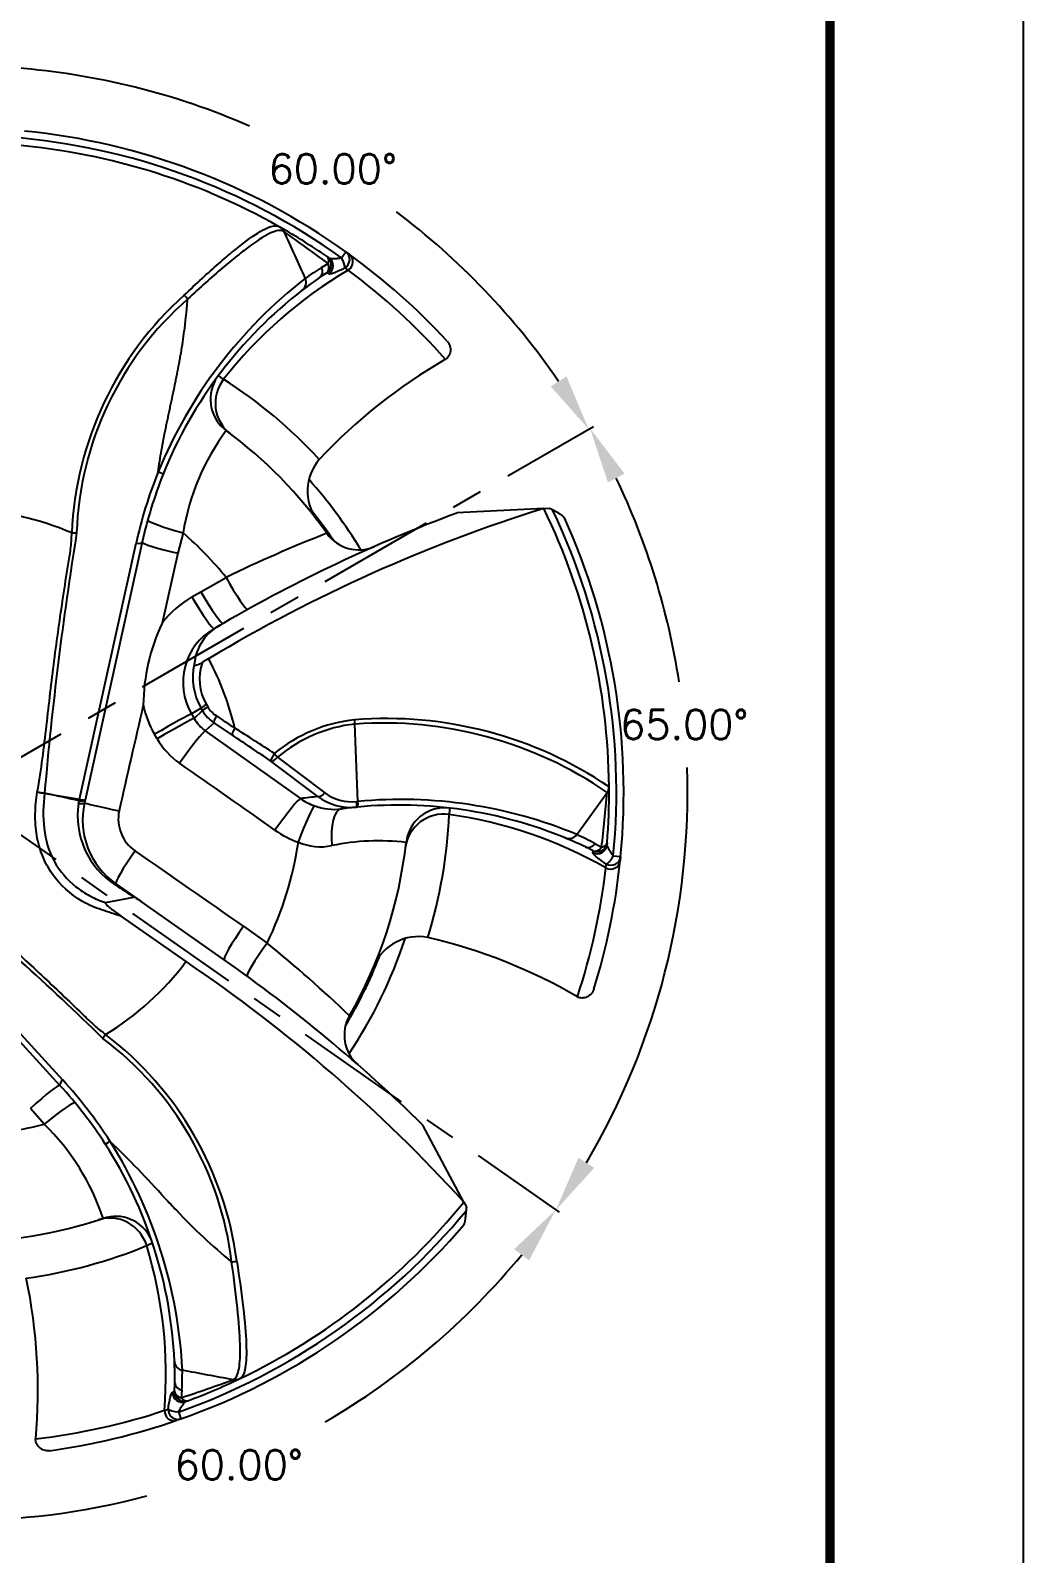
# Model space of a CAD drawing. Extents: x 0 to 22, y 0 to 19.5.
# Drawn here: x 18.821 to 22, y 2.75 to 7.621 of the extents above; entities that cross this region are included whole.
import ezdxf
from ezdxf.enums import TextEntityAlignment as Align

# ---------------------------------------------------------------- set-up
doc = ezdxf.new("R2010")
doc.units = 0
doc.header["$LTSCALE"] = 0.5
doc.header["$MEASUREMENT"] = 0
doc.header["$PDMODE"] = 3
doc.linetypes.add('CENTER2', pattern=[1.125, 0.75, -0.125, 0.125, -0.125])
doc.layers.get('Defpoints').update_dxf_attribs({"color": 10, "linetype": 'CONTINUOUS'})
for name, color, linetype in [('CLine', 5, 'CENTER2'), ('Default', 7, 'CONTINUOUS'), ('Dims', 4, 'CONTINUOUS'), ('ODG-42431R1', 7, 'CONTINUOUS'), ('Title Block', 7, 'CONTINUOUS')]:
    doc.layers.add(name, color=color, linetype=linetype)
doc.styles.add('RomanS', font='romans')
doc.dimstyles.get("Standard").update_dxf_attribs({"dimtxt": 0.094, "dimasz": 0.18, "dimexe": 0.0625, "dimexo": 0.0625, "dimgap": 0.09, "dimtad": 0, "dimtih": 1, "dimtoh": 1, "dimdec": 4, "dimzin": 4, "dimdsep": 46, "dimtxsty": 'RomanS', "dimcen": 0.09, "dimazin": 1, "dimtfac": 1, "dimtdec": 4, "dimtofl": 0, "dimtmove": 0, "dimatfit": 0, "dimfxl": 1, "dimtolj": 1, "dimtzin": 0, "dimarcsym": 0})

# ---------------------------------------------------------------- blocks, each defined once
blk = doc.blocks.new('COT_cblock')
at = {"layer": 'Title Block', "color": 8}
blk.add_lwpolyline([(0, 0), (22, 0), (22, 17), (0, 17)], close=True, dxfattribs=at)
at = {"layer": 'Title Block', "const_width": 0.03}
blk.add_lwpolyline([(21.38, 16.25), (0.62, 16.25), (0.62, 0.75), (21.38, 0.75)], close=True, dxfattribs=at)
at = {"layer": 'Title Block', "color": 1, "style": 'RomanS', "flags": 8}
for tag, p in [('FNAME', (0.37, 3.75)), ('REVDATE', (0.37, 2.25)), ('USER', (0.37, 0.75))]:
    blk.add_attdef(tag, text='', height=0.047, rotation=90, dxfattribs=at).set_placement(p, align=Align.BOTTOM_LEFT)
at = {"layer": 'Title Block', "color": 3, "style": 'RomanS', "flags": 8}
for tag, height, p in [('DRAWN', 0.11, (16.9503, 1.9844)), ('TITL1', 0.125, (19.587, 1.6835)), ('TITL2', 0.094, (19.587, 1.5143)), ('TITL3', 0.094, (19.587, 1.3739))]:
    blk.add_attdef(tag, text='', height=height, dxfattribs=at).set_placement(p, align=Align.MIDDLE_CENTER)
for tag, p in [('DDATE', (16.6059, 1.6718)), ('CHECK', (16.6059, 1.406)), ('MATRL', (16.6059, 1.1487)), ('PDATE', (16.6059, 0.8829)), ('SCALE', (18.1459, 0.8555)), ('SHEET', (20.2553, 0.8555))]:
    blk.add_attdef(tag, text='', height=0.094, dxfattribs=at).set_placement(p, align=Align.MIDDLE_LEFT)
for tag, p in [('FSCM#', (18.5872, 1.1213)), ('DWG#', (20.0595, 1.1213)), ('REV#', (21.2197, 1.1213))]:
    blk.add_attdef(tag, text='', height=0.094, dxfattribs=at).set_placement(p, align=Align.TOP_CENTER)
blk = doc.blocks.new('*D11')
at = {"layer": 'Defpoints', "color": 0, "transparency": 16777216}
for p in [(18.5952, 5.1842), (18.5952, 5.1842), (20.5132, 3.8412), (19.9306, 3.2769), (18.3911, 2.8516)]:
    blk.add_point(p, dxfattribs=at)
at = {"layer": 'Dims', "color": 0, "lineweight": -2, "transparency": 16777216}
for start, end in [(300.1483, 320.5693), (269.4307, 284.9099)]:
    blk.add_arc((18.5952, 5.1842), 2.3283, start, end, dxfattribs=at)
at = {"layer": 'Dims', "color": 0, "transparency": 16777216}
for points in [[(20.3697, 3.7235), (20.4174, 3.6872), (20.5024, 3.8487)], [(18.5706, 2.826), (18.5735, 2.886), (18.3923, 2.8647)]]:
    blk.add_solid(points, dxfattribs=at)
at = {"layer": 'Dims', "color": 0, "transparency": 16777216, "insert": (19.4879, 3.0338), "char_height": 0.094, "attachment_point": 5, "style": 'RomanS'}
blk.add_mtext('\\A1;60.00°', dxfattribs=at)
blk = doc.blocks.new('*D12')
at = {"layer": 'Defpoints', "color": 0, "transparency": 16777216}
for p in [(20.623, 6.3549), (18.5952, 5.1842), (18.5952, 5.1842), (20.8616, 4.647), (20.5132, 3.8412)]:
    blk.add_point(p, dxfattribs=at)
at = {"layer": 'Dims', "color": 0, "lineweight": -2, "transparency": 16777216}
for start, end in [(8.7397, 25.571), (329.429, 1.9661)]:
    blk.add_arc((18.5952, 5.1842), 2.3292, start, end, dxfattribs=at)
at = {"layer": 'Dims', "color": 0, "transparency": 16777216}
for points in [[(20.6697, 6.1755), (20.7228, 6.2035), (20.6123, 6.3487)], [(20.6258, 3.9833), (20.5754, 4.0158), (20.5031, 3.8482)]]:
    blk.add_solid(points, dxfattribs=at)
at = {"layer": 'Dims', "color": 0, "transparency": 16777216, "insert": (20.9142, 5.4011), "char_height": 0.094, "attachment_point": 5, "style": 'RomanS'}
blk.add_mtext('\\A1;65.00°', dxfattribs=at)
blk = doc.blocks.new('*D13')
at = {"layer": 'Defpoints', "color": 0, "transparency": 16777216}
for p in [(18.5952, 7.5256), (19.3901, 7.368), (20.623, 6.3549), (18.5952, 5.1842), (18.5952, 5.1842)]:
    blk.add_point(p, dxfattribs=at)
at = {"layer": 'Dims', "color": 0, "lineweight": -2, "transparency": 16777216}
for start, end in [(66.48, 85.5612), (34.4388, 53.0367)]:
    blk.add_arc((18.5952, 5.1842), 2.324, start, end, dxfattribs=at)
at = {"layer": 'Dims', "color": 0, "transparency": 16777216}
for points in [[(18.7739, 7.4712), (18.7762, 7.5312), (18.5952, 7.5082)], [(20.5373, 6.5144), (20.4865, 6.4824), (20.6078, 6.3462)]]:
    blk.add_solid(points, dxfattribs=at)
at = {"layer": 'Dims', "color": 0, "transparency": 16777216, "insert": (19.789, 7.1781), "char_height": 0.094, "attachment_point": 5, "style": 'RomanS'}
blk.add_mtext('\\A1;60.00°', dxfattribs=at)
blk = doc.blocks.new('SE')
at = {"layer": 'ODG-42431R1', "color": 7, "linetype": 'Continuous'}
for p, q in [((8.6868, 8.0284), (8.6886, 8.0274)), ((8.7016, 8.013), (8.6999, 8.0139)), ((8.8864, 7.929), (8.9001, 7.948)), ((8.9001, 7.948), (8.9109, 7.9402)), ((8.8226, 7.8979), (8.8437, 7.9102)), ((8.84, 7.9329), (8.8459, 7.9288)), ((8.9078, 7.8893), (8.8975, 7.8966)), ((8.8396, 7.8811), (8.8172, 7.8666)), ((8.8452, 7.8773), (8.8396, 7.8811)), ((9.5336, 7.1275), (9.2553, 7.1127)), ((9.5336, 7.1275), (9.5511, 7.1285)), ((8.0473, 6.1971), (8.2289, 7.0161)), ((8.2481, 7.0191), (8.0653, 6.1945)), ((8.3793, 7.0489), (8.3628, 6.984)), ((8.3628, 6.984), (8.3119, 6.7601)), ((8.4362, 6.861), (8.5169, 6.9068)), ((8.4076, 6.8444), (8.4362, 6.861)), ((8.4785, 6.7432), (8.4998, 6.7555)), ((8.5071, 6.7597), (8.4998, 6.7555)), ((8.4609, 6.6466), (8.4412, 6.6351)), ((8.4369, 6.4883), (8.4059, 6.4704)), ((8.4142, 6.4559), (8.4413, 6.4807)), ((8.4413, 6.4807), (8.4369, 6.4883)), ((8.4538, 6.5002), (8.4582, 6.4928)), ((8.4059, 6.4704), (8.4142, 6.4559)), ((8.4782, 6.4413), (8.4503, 6.4158)), ((8.5372, 6.4018), (8.4782, 6.4413)), ((8.9387, 6.1901), (8.9293, 6.4375)), ((8.2959, 6.3908), (8.2876, 6.405)), ((8.4503, 6.4158), (8.7554, 6.1994)), ((8.8107, 6.2057), (8.6601, 6.3191)), ((8.6818, 6.3313), (8.8324, 6.2179)), ((7.9125, 6.22), (7.9126, 6.2208)), ((7.9358, 6.2168), (7.9447, 6.2148)), ((7.9358, 6.2168), (7.9358, 6.2164)), ((7.9447, 6.2148), (7.9358, 6.2164)), ((8.0449, 6.1841), (8.0462, 6.1922)), ((8.0653, 6.1945), (8.0633, 6.1855)), ((9.6397, 6.084), (9.7367, 6.2189)), ((9.6914, 6.0325), (9.6676, 6.0446)), ((9.6974, 6.0556), (9.7186, 6.0435)), ((9.7364, 6.0581), (9.7358, 6.0508)), ((9.6908, 6.0257), (9.6914, 6.0325)), ((9.7562, 6.0159), (9.7796, 6.0136)), ((9.7796, 6.0136), (9.7782, 6.0003)), ((9.7326, 5.9775), (9.7338, 5.9901)), ((8.164, 5.9266), (8.2447, 5.8701)), ((8.1312, 5.8671), (8.2214, 5.8842)), ((8.5106, 5.684), (8.2447, 5.8701)), ((7.9851, 5.2822), (7.4945, 5.8176)), ((7.5054, 5.8326), (7.9937, 5.2997)), ((8.3885, 5.678), (8.1814, 5.823)), ((8.5724, 5.791), (8.648, 5.7373)), ((7.9343, 5.1577), (7.8906, 5.2084)), ((9.2777, 4.9091), (9.1466, 5.155)), ((9.2777, 4.9091), (9.286, 4.8936)), ((8.5392, 4.3407), (8.5408, 4.3416)), ((8.5602, 4.3439), (8.5585, 4.3431)), ((8.3456, 4.301), (8.352, 4.3033)), ((8.352, 4.3033), (8.3529, 4.33)), ((8.3754, 4.3076), (8.3734, 4.2833)), ((8.3196, 4.2427), (8.3314, 4.247)), ((8.3942, 4.2733), (8.3873, 4.2708)), ((8.3721, 4.2154), (8.3594, 4.211)), ((8.3643, 4.2375), (8.3721, 4.2154))]:
    blk.add_line(p, q, dxfattribs=at)
for centre, radius, start, end in [((7.6645, 6.2191), 2.125, 54.4493, 84.404), ((7.6645, 6.2191), 2.0781, 60.5323, 85.9205), ((7.6645, 6.2191), 2.1016, 54.4493, 85.4626), ((7.6645, 6.2191), 2.0781, 55.5547, 60.4773), ((51.5285, 27.4575), 47.0344, 204.41928, 204.62037), ((5.4295, 3.3398), 5.7049, 53.2388, 55.0008), ((7.6645, 6.2191), 2.125, 42.777, 54.088), ((9.4755, 6.8618), 1.2247, 122.2165, 125.1713), ((9.6974, 6.6688), 1.5118, 127.8322, 157.6408), ((9.6214, 6.6707), 1.4122, 120.3527, 141.9861), ((9.615, 6.7161), 1.4, 124.7389, 127.5986), ((7.6646, 6.2192), 2.082, 41.6959, 53.3368), ((9.1062, 7.0017), 1.0843, 131.8665, 177.504), ((9.0799, 7.0125), 1.0421, 131.1835, 177.9774), ((9.615, 6.7161), 1.4, 127.5986, 158.1576), ((10.0802, 6.1018), 1.7316, 119.8173, 136.9312), ((8.5917, 7.4768), 0.125, 150.8148, 233.6011), ((7.6645, 6.2191), 1.568, 42.7877, 57.4225), ((9.1039, 6.9356), 0.7334, 143.0834, 171.1156), ((7.6645, 6.2191), 1.4375, 35.2002, 53.6011), ((8.9315, 7.1828), 0.1543, 138.8942, 216.5049), ((9.6524, 6.7012), 1.458, 158.1471, 167.5268), ((9.615, 6.7161), 1.4, 158.1576, 167.5), ((7.6645, 6.2191), 1.5, 31.1479, 41.8236), ((7.6645, 6.2191), 0.9039, 66.6364, 88.2218), ((11.0276, 2.359), 4.9971, 107.3963, 120.9063), ((11.0071, 2.4296), 5, 110.5095, 120), ((7.6645, 6.2191), 1.4421, 33.921, 38.4191), ((7.6645, 6.2191), 2.0781, 0.5027, 25.9205), ((9.6968, 7.3873), 0.297, 240.6194, 242.9974), ((7.6645, 6.2191), 2.1016, 354.4493, 25.4626), ((7.6645, 6.2191), 2.125, 354.4493, 24.404), ((19.2842, 5.2393), 11.3904, 170.85675, 175.07668), ((7.6645, 6.2191), 1.0952, 38.8955, 49.2584), ((10.4235, 2.9867), 4.3591, 111.3119, 115.9365), ((8.9413, 7.1198), 0.125, 215.2002, 293.7711), ((11.0071, 2.4296), 5, 113.7711, 113.7713), ((8.5714, 6.5621), 0.3264, 120.1205, 142.6579), ((8.8801, 6.492), 0.6283, 154.7378, 179.4326), ((8.5789, 6.5704), 0.1998, 120.1603, 210.0519), ((8.5715, 6.6159), 0.1569, 117.1915, 175.3497), ((8.6055, 6.5864), 0.1951, 167.4859, 210.1919), ((8.5932, 6.5813), 0.1613, 160.5162, 210.1816), ((7.6645, 6.2191), 0.9039, 13.1573, 28.2218), ((61.8147, -5.918), 54.9831, 166.94903, 167.31082), ((8.5595, 6.5627), 0.3143, 191.845, 210.1201), ((8.5465, 6.5422), 0.1218, 210.3173, 235.8898), ((8.5347, 6.5379), 0.0888, 210.5642, 236.605), ((8.5235, 6.5181), 0.1257, 209.654, 234.4214), ((39.8625, 53.8926), 56.8682, 236.51315, 236.58425), ((8.9805, 5.9653), 0.4888, 96.1378, 129.2563), ((8.9764, 5.986), 0.4539, 95.9637, 130.4682), ((9.0297, 5.1804), 1.2749, 56.0031, 94.5625), ((9.0217, 5.1785), 1.2624, 55.5006, 94.1982), ((8.5088, 6.5145), 0.2463, 210.1751, 235.1657), ((-2.8385, -10.6278), 20.4796, 55.84282, 56.25723), ((0.5178, -6.2411), 14.9953, 57.06162, 57.6361), ((-41.8057, -65.618), 87.7006, 54.859634, 55.102965), ((7.6645, 6.2191), 2.0781, 355.5547, 0.5027), ((9.7113, 6.2371), 0.0313, 324.2801, 0.5027), ((9.8662, 17.0477), 11.002, 259.94167, 260.48384), ((4.6886, -8.6457), 15.2131, 77.24982, 77.64132), ((8.963, 4.6255), 1.5875, 95.5052, 97.515), ((8.8629, 6.3509), 0.1858, 234.6449, 250.35), ((8.9161, 6.3482), 0.1773, 233.5286, 275.8693), ((8.9199, 6.3355), 0.1465, 233.3424, 275.9369), ((9.074, 4.7653), 1.4313, 95.4234, 95.5722), ((9.0765, 4.7316), 1.465, 67.3906, 95.3974), ((4.3972, 6.6804), 5.3594, 353.1744, 355.0596), ((8.3037, 6.1438), 0.262, 171.1565, 237.5907), ((8.3074, 6.1314), 0.25, 167.5, 235), ((8.2943, 6.1338), 0.1225, 167.7736, 235.7647), ((8.8627, 6.3457), 0.1808, 249.8394, 277.207), ((9.0701, 4.7785), 1.4, 95.5722, 97.5817), ((9.0701, 4.7785), 1.4, 95.4234, 95.5722), ((9.0701, 4.7785), 1.4, 67.6512, 95.4234), ((9.2173, 6.045), 0.125, 83.3724, 173.6011), ((7.6645, 6.2191), 1.568, 342.7877, 357.4225), ((9.034, 4.7502), 1.4122, 60.3527, 81.9861), ((8.8527, 6.3536), 0.3119, 234.844, 250.3948), ((7.6645, 6.2191), 1.0952, 333.8955, 351.6373), ((8.8189, 6.2237), 0.1785, 246.6241, 281.8367), ((9.0048, 5.3235), 0.7407, 83.158, 101.6293), ((7.6645, 6.2191), 1.4375, 330.2002, 353.6011), ((9.6144, 6.1023), 0.0312, 247.6512, 324.2801), ((9.0701, 4.7785), 1.4, 64.7389, 67.6512), ((9.1269, 4.9728), 1.2239, 62.2158, 65.2264), ((-66.4489, -101.6656), 131.0539, 55.07903, 55.263866), ((7.6645, 6.2191), 2.125, 342.777, 354.088), ((7.6646, 6.2191), 2.082, 341.6959, 353.3368), ((2.6517, -0.1255), 7.7983, 45.45111, 50.78004), ((6.8156, 3.8212), 2.4965, 55.7264, 57.3261), ((7.6645, 6.2191), 1.5, 326.1479, 341.8245), ((9.1326, 5.6037), 0.1543, 78.8942, 156.5049), ((8.7707, 4.0684), 1.7316, 59.8173, 76.9312), ((5.901, 2.3526), 4.3591, 46.3119, 50.9365), ((7.6645, 6.2191), 0.9039, 301.0727, 323.2218), ((5.5954, 1.549), 4.985, 42.3798, 55.9228), ((5.6427, 1.5882), 5, 45.5095, 55), ((7.6645, 6.2191), 1.4421, 328.921, 338.6267), ((9.0204, 5.4426), 0.125, 150.2002, 228.7711), ((7.4958, 4.5946), 1.0459, 6.7707, 53.196), ((7.471, 4.5787), 1.0891, 7.4527, 52.6933), ((5.6427, 1.5882), 5, 48.7711, 48.7713), ((6.9529, 4.3364), 1.4, 32.7828, 42.5), ((6.9195, 4.3145), 1.4576, 32.7655, 42.5234), ((7.6645, 6.2191), 1.0952, 273.3801, 284.2584), ((7.4258, 4.6291), 0.7334, 18.0834, 46.1156), ((6.9529, 4.3364), 1.4, 2.6016, 32.7828), ((5.914, 2.772), 3.2269, 41.758, 46.2577), ((6.8663, 4.296), 1.5124, 2.834, 32.2628), ((10.0437, 6.5195), 2.3498, 222.8584, 224.1578), ((9.7205, 6.1662), 1.8721, 223.292, 230.6829), ((7.6645, 6.2191), 2.1016, 289.4493, 320.4626), ((7.6645, 6.2191), 2.0781, 295.5304, 320.9205), ((9.5821, 4.8709), 0.297, 175.6194, 177.9974), ((7.6645, 6.2191), 1.4375, 270.2002, 288.6011), ((8.1629, 4.7383), 0.125, 25.8148, 108.6011), ((7.6645, 6.2191), 2.125, 289.4493, 319.404), ((7.6645, 6.2191), 1.568, 277.7877, 292.4225), ((6.912, 4.3572), 1.4122, 355.3527, 16.9861), ((6.1828, 4.3077), 1.7316, 354.8173, 11.9312), ((6.9529, 4.3364), 1.4, 359.7389, 2.6016), ((6.5899, 9.6957), 5.6987, 288.2374, 290.0019), ((7.1522, 4.3671), 1.2246, 357.2164, 0.1745), ((-0.529, -44.169), 49.35, 79.41162, 79.60335), ((7.6645, 6.2191), 2.0781, 290.5547, 295.479), ((7.6646, 6.2191), 2.082, 276.6959, 288.3368), ((7.6645, 6.2191), 2.125, 277.777, 289.088)]:
    blk.add_arc(centre, radius, start, end, dxfattribs=at)
for centre, major_axis, ratio, start_param, end_param in [((8.6715, 8.0012), (0.0154, 0.0272), 0.98831, 5.641073, 6.283185), ((8.6732, 8.0003), (0.0154, 0.0272), 0.991456, 5.645576, 6.283185), ((8.8819, 7.9226), (-0.0182, -0.0254), 0.964994, 1.174267, 3.141593), ((8.8926, 7.9149), (-0.0183, -0.0253), 0.943535, 1.183313, 3.141593), ((8.7994, 7.8923), (0.0178, -0.0257), 0.742867, 0, 1.289887), ((8.8223, 7.9071), (-0.0177, -0.0258), 0.99897, 1.187824, 3.141593), ((8.8223, 7.9071), (0.0163, -0.0267), 0.662047, 0.056183, 1.292637), ((8.8223, 7.9071), (0.0177, 0.0258), 0.578089, 5.200578, 6.283185), ((8.8282, 7.9031), (-0.0178, -0.0257), 0.987231, 1.191116, 3.141593), ((8.8819, 7.9226), (0.0145, -0.0277), 0.224669, 0.250892, 1.683565), ((8.7417, 7.8501), (0.0191, -0.0248), 0.995049, 0, 1.336748), ((8.3746, 7.7915), (-0.0214, 0.0228), 0.588353, 4.41078, 4.951838), ((8.6049, 7.467), (-0.0752, -0.0998), 0.967337, 4.706018, 6.283185), ((8.2864, 7.2486), (0.029, -0.0116), 0.012048, 0, 1.12016), ((8.3864, 7.0572), (0.1204, -0.0334), 0.078898, 3.141593, 4.675235), ((8.0272, 7.0587), (-0.0312, 0.0005), 0.318968, 1.440182, 1.946497), ((8.2176, 7.0259), (0.0305, -0.0068), 0.252323, 5.144501, 6.283185), ((8.3702, 6.9921), (0.122, -0.0271), 0.075631, 3.141593, 4.668937), ((8.5254, 6.9137), (-0.0605, 0.1094), 0.085859, 1.585831, 3.141593), ((8.416, 6.8515), (-0.0625, 0.1083), 0.085821, 1.58605, 3.141593), ((8.4446, 6.868), (-0.0625, 0.1083), 0.085906, 1.58556, 3.141593), ((8.4639, 6.5038), (-0.027, -0.0158), 0.06765, 5.05509, 6.195718), ((8.4683, 6.4963), (-0.027, -0.0158), 0.071358, 5.054364, 6.195695), ((8.2981, 6.4081), (-0.1084, -0.0623), 0.02011, 3.228877, 4.797312), ((8.3064, 6.3936), (-0.1084, -0.0623), 0.02217, 3.228881, 4.796799), ((8.496, 6.4668), (-0.0174, -0.026), 0.225883, 4.979172, 6.193597), ((8.9254, 6.4507), (0.0029, -0.0311), 0.093063, 1.122415, 1.579182), ((8.3789, 6.3138), (-0.0723, -0.102), 0.063987, 3.229039, 4.771721), ((8.5551, 6.4273), (-0.0174, -0.026), 0.241294, 4.964836, 6.193255), ((8.6779, 6.3446), (-0.0176, -0.0259), 0.163884, 4.855005, 6.19472), ((8.6779, 6.3446), (0.0195, -0.0244), 0.184843, 4.599067, 5.132676), ((8.6779, 6.3446), (-0.0188, -0.025), 0.366545, 0.093813, 1.303008), ((7.9232, 6.2201), (-0.0309, 0.0049), 0.058036, 1.226399, 2.000399), ((7.9233, 6.2209), (-0.0308, 0.0054), 0.064898, 1.227582, 2.000445), ((8.0348, 6.2013), (-0.0051, -0.0308), 0.416826, 1.34405, 1.506481), ((8.0348, 6.2013), (0.0305, -0.0068), 0.223308, 5.143111, 6.283185), ((8.0348, 6.2013), (0.0305, -0.0068), 0.04634, 5.144503, 6.283185), ((8.684, 6.0974), (-0.0724, -0.1019), 0.076607, 3.229117, 4.754087), ((8.8286, 6.2312), (-0.0188, -0.025), 0.366545, 0.093813, 1.303008), ((8.9312, 6.203), (0.003, -0.0311), 0.090455, 0, 1.121914), ((8.9349, 6.2034), (0.003, -0.0311), 0.091695, 0, 1.122151), ((8.0328, 6.1923), (0.0305, -0.0068), 0.19118, 5.160053, 6.283185), ((8.1854, 6.1585), (0.122, -0.0271), 0.008925, 3.141593, 4.625579), ((8.7588, 6.0583), (-0.0422, -0.1176), 0.085453, 3.200455, 4.729594), ((8.9019, 6.0424), (0.0165, -0.1239), 0.362768, 3.141593, 4.610692), ((9.2154, 6.0287), (-0.1241, 0.0152), 0.967337, 4.706018, 6.283185), ((9.6809, 6.0729), (-0.0133, -0.0283), 0.742867, 0, 1.289887), ((9.7047, 6.0534), (-0.0311, 0.0025), 0.987231, 1.191116, 3.141593), ((9.7052, 6.0605), (-0.0312, 0.0024), 0.99897, 1.187824, 3.141593), ((9.7052, 6.0605), (-0.0149, -0.0275), 0.662047, 0.056183, 1.292637), ((9.7052, 6.0605), (-0.0312, 0.0024), 0.578089, 2.058985, 3.141593), ((8.2357, 6.029), (0.0717, 0.1024), 0.083554, 1.595683, 3.141593), ((9.7471, 6.0035), (-0.0311, 0.0032), 0.943535, 1.183313, 3.141593), ((9.7485, 6.0166), (-0.0167, -0.0264), 0.224669, 0.250892, 1.683565), ((9.7485, 6.0166), (-0.0311, 0.003), 0.964994, 1.174267, 3.141593), ((8.1461, 5.901), (0.0179, 0.0256), 0.115635, 5.795448, 6.283185), ((8.5823, 5.7864), (0.0717, 0.1024), 0.085906, 1.58556, 3.141593), ((8.6578, 5.7325), (0.0735, 0.1011), 0.085859, 1.585831, 3.141593), ((8.1365, 5.4358), (-0.0184, -0.0253), 0.317805, 4.578675, 5.088351), ((7.8929, 5.1978), (-0.0922, -0.0844), 0.075631, 3.141593, 4.668937), ((8.0081, 5.3033), (0.023, 0.0211), 0.248079, 2.0029, 3.141593), ((7.937, 5.1471), (-0.0965, -0.0795), 0.078898, 3.141593, 4.675235), ((8.1562, 5.1114), (0.0263, 0.0169), 0.026551, 3.141593, 4.261816), ((8.1474, 4.7331), (-0.0386, 0.1189), 0.967337, 4.706018, 6.283185), ((8.541, 4.7366), (-0.0309, -0.0047), 0.586549, 1.263896, 1.802514), ((8.3827, 4.4014), (0.0312, 0.0014), 0.99533, 3.141593, 4.478379), ((8.5451, 4.3713), (-0.0134, 0.0282), 0.992009, 2.504336, 3.141593), ((8.5467, 4.3721), (-0.0135, 0.0282), 0.989057, 2.500082, 3.141593), ((8.3765, 4.3001), (-0.0109, 0.0293), 0.987231, 1.191116, 3.141593), ((8.3832, 4.3026), (-0.011, 0.0293), 0.99897, 1.187824, 3.141593), ((8.3832, 4.3026), (-0.0312, 0.0019), 0.662047, 0.056183, 1.292637), ((8.3842, 4.3299), (0.0312, -0.0001), 0.742867, 3.141593, 4.43148), ((8.3492, 4.2405), (-0.0102, 0.0295), 0.943535, 1.183313, 3.141593), ((8.3617, 4.2449), (-0.0104, 0.0295), 0.964994, 1.174267, 3.141593), ((8.3617, 4.2449), (-0.031, 0.004), 0.224669, 0.250892, 1.683565), ((8.3832, 4.3026), (-0.011, 0.0293), 0.578089, 2.058985, 3.141593)]:
    blk.add_ellipse(centre, major_axis=major_axis, ratio=ratio, start_param=start_param, end_param=end_param, dxfattribs=at)
for points, knots in [([(8.3826, 7.8091), (8.4224, 7.8471), (8.459, 7.8806), (8.509, 7.9243), (8.5249, 7.9378), (8.5551, 7.9624), (8.5693, 7.9735), (8.6083, 8.0024), (8.63, 8.0161), (8.6649, 8.0317), (8.678, 8.0334), (8.6868, 8.0284)], [0, 0, 0, 0, 0.25, 0.25, 0.375, 0.375, 0.5, 0.5, 0.75, 0.75, 1, 1, 1, 1]), ([(8.6999, 8.0139), (8.6911, 8.0185), (8.678, 8.0165), (8.643, 8.0007), (8.6212, 7.987), (8.582, 7.9585), (8.5677, 7.9475), (8.5373, 7.9232), (8.5213, 7.91), (8.4708, 7.867), (8.434, 7.834), (8.3938, 7.7967)], [0, 0, 0, 0, 0.25, 0.25, 0.5, 0.5, 0.625, 0.625, 0.75, 0.75, 1, 1, 1, 1]), ([(8.8975, 7.8966), (8.8913, 7.8934), (8.8853, 7.8904), (8.8767, 7.8865), (8.8739, 7.8852), (8.8686, 7.883), (8.8661, 7.882), (8.8613, 7.8802), (8.859, 7.8795), (8.855, 7.8782), (8.8531, 7.8777), (8.8484, 7.8767), (8.8461, 7.8766), (8.8452, 7.8773)], [0, 0, 0, 0, 0.25, 0.25, 0.375, 0.375, 0.5, 0.5, 0.625, 0.625, 0.75, 0.75, 1, 1, 1, 1]), ([(8.8459, 7.9288), (8.8471, 7.928), (8.8494, 7.9275), (8.855, 7.9268), (8.8584, 7.9267), (8.8657, 7.9268), (8.8697, 7.927), (8.8779, 7.9278), (8.8821, 7.9283), (8.8864, 7.929)], [0, 0, 0, 0, 0.25, 0.25, 0.5, 0.5, 0.75, 0.75, 1, 1, 1, 1]), ([(8.2992, 7.2439), (8.3008, 7.2556), (8.3025, 7.2672), (8.3062, 7.2905), (8.3082, 7.3021), (8.3143, 7.337), (8.319, 7.3602), (8.3249, 7.3892), (8.3261, 7.395), (8.3285, 7.4066), (8.3298, 7.4124), (8.3322, 7.424), (8.3334, 7.4298), (8.3358, 7.4414), (8.3371, 7.4472), (8.3408, 7.4646), (8.3433, 7.4762), (8.3482, 7.4993), (8.3507, 7.5108), (8.3542, 7.528), (8.3553, 7.5338), (8.3576, 7.5453), (8.3588, 7.551), (8.3622, 7.5682), (8.3644, 7.5796), (8.3676, 7.5968), (8.3686, 7.6025), (8.3706, 7.6139), (8.3716, 7.6196), (8.3745, 7.6368), (8.3764, 7.6482), (8.3799, 7.671), (8.3816, 7.6824), (8.3839, 7.6995), (8.3846, 7.7052), (8.386, 7.7167), (8.3867, 7.7224), (8.3886, 7.7395), (8.3898, 7.751), (8.3914, 7.7681), (8.3919, 7.7738), (8.3926, 7.7824), (8.3928, 7.7853), (8.3933, 7.791), (8.3935, 7.7939), (8.3938, 7.7967)], [0, 0, 0, 0, 0.0625, 0.0625, 0.125, 0.125, 0.25, 0.25, 0.28125, 0.28125, 0.3125, 0.3125, 0.34375, 0.34375, 0.375, 0.375, 0.4375, 0.4375, 0.5, 0.5, 0.53125, 0.53125, 0.5625, 0.5625, 0.625, 0.625, 0.65625, 0.65625, 0.6875, 0.6875, 0.75, 0.75, 0.8125, 0.8125, 0.84375, 0.84375, 0.875, 0.875, 0.9375, 0.9375, 0.96875, 0.96875, 0.984375, 0.984375, 1, 1, 1, 1]), ([(9.2243, 7.6623), (9.2263, 7.6601), (9.228, 7.6577), (9.2309, 7.6526), (9.2321, 7.6498), (9.2338, 7.6443), (9.2343, 7.6414), (9.2349, 7.6358), (9.2349, 7.6331), (9.2341, 7.6248), (9.2325, 7.6197), (9.2286, 7.6128), (9.2271, 7.6108), (9.2235, 7.6071), (9.2215, 7.6054), (9.2192, 7.6041)], [0, 0, 0, 0, 0.125, 0.125, 0.25, 0.25, 0.375, 0.375, 0.5, 0.5, 0.75, 0.75, 0.875, 0.875, 1, 1, 1, 1]), ([(8.4914, 7.5514), (8.4916, 7.5516), (8.4931, 7.5508), (8.4989, 7.5471), (8.5032, 7.5443), (8.5088, 7.5404)], [0, 0, 0, 0, 0.5, 0.5, 1, 1, 1, 1]), ([(9.5997, 7.0971), (9.5996, 7.0973), (9.5993, 7.0978), (9.5988, 7.0986), (9.5981, 7.0994), (9.5971, 7.1003), (9.596, 7.1014), (9.5947, 7.1025), (9.5933, 7.1037), (9.5916, 7.105), (9.5897, 7.1063), (9.5876, 7.1078), (9.5849, 7.1096), (9.5811, 7.112), (9.576, 7.1151), (9.5695, 7.1187), (9.5646, 7.1213), (9.562, 7.1227)], [0, 0, 0, 0, 0.035822, 0.073267, 0.112471, 0.153553, 0.196614, 0.241743, 0.289013, 0.338491, 0.39023, 0.444279, 0.500678, 0.592387, 0.706197, 0.842092, 1, 1, 1, 1]), ([(7.9126, 6.2208), (7.9257, 6.2925), (7.9341, 6.3629), (7.9502, 6.5027), (7.9581, 6.5718), (7.9756, 6.7089), (7.9852, 6.777), (8.0006, 6.8789), (8.0059, 6.9128), (8.014, 6.9636), (8.017, 6.9804), (8.0213, 7.0144), (8.0226, 7.0316), (8.023, 7.0489)], [0, 0, 0, 0, 0.25, 0.25, 0.5, 0.5, 0.75, 0.75, 0.875, 0.875, 0.9375, 0.9375, 1, 1, 1, 1]), ([(8.4151, 6.6286), (8.415, 6.6279), (8.4152, 6.6273), (8.416, 6.6264), (8.4166, 6.6261), (8.4181, 6.6258), (8.4191, 6.6258), (8.4212, 6.6262), (8.4224, 6.6264), (8.4262, 6.6276), (8.429, 6.6288), (8.435, 6.6317), (8.438, 6.6334), (8.4412, 6.6351)], [0, 0, 0, 0, 0.125, 0.125, 0.25, 0.25, 0.375, 0.375, 0.5, 0.5, 0.75, 0.75, 1, 1, 1, 1]), ([(8.1814, 5.823), (8.1603, 5.8297), (8.1391, 5.8366), (8.0968, 5.8505), (8.0763, 5.8594), (8.0191, 5.8924), (7.9857, 5.9225), (7.9479, 5.9765), (7.9371, 5.9964), (7.9206, 6.0376), (7.9147, 6.0591), (7.9071, 6.1041), (7.9056, 6.1275), (7.9065, 6.1736), (7.9087, 6.1968), (7.9125, 6.22)], [0, 0, 0, 0, 0.125, 0.125, 0.25, 0.25, 0.5, 0.5, 0.625, 0.625, 0.75, 0.75, 0.875, 0.875, 1, 1, 1, 1]), ([(7.9358, 6.2164), (7.9313, 6.1787), (7.9301, 6.1412), (7.9389, 6.0665), (7.9492, 6.0317), (7.984, 5.9675), (8.0077, 5.94), (8.05, 5.9063), (8.065, 5.8965), (8.0969, 5.8797), (8.114, 5.8725), (8.1312, 5.8671)], [0, 0, 0, 0, 0.25, 0.25, 0.5, 0.5, 0.75, 0.75, 0.875, 0.875, 1, 1, 1, 1]), ([(9.2317, 6.1692), (9.232, 6.1691), (9.2321, 6.1674), (9.2318, 6.1605), (9.2315, 6.1554), (9.2309, 6.1486)], [0, 0, 0, 0, 0.5, 0.5, 1, 1, 1, 1]), ([(9.7358, 6.0508), (9.7357, 6.0494), (9.7364, 6.0472), (9.7387, 6.042), (9.7403, 6.039), (9.744, 6.0327), (9.7462, 6.0294), (9.7509, 6.0227), (9.7535, 6.0193), (9.7562, 6.0159)], [0, 0, 0, 0, 0.25, 0.25, 0.5, 0.5, 0.75, 0.75, 1, 1, 1, 1]), ([(9.7338, 5.9901), (9.7278, 5.9939), (9.7223, 5.9976), (9.7146, 6.003), (9.7121, 6.0049), (9.7075, 6.0084), (9.7054, 6.01), (9.7015, 6.0133), (9.6997, 6.0148), (9.6965, 6.0177), (9.6952, 6.0191), (9.6919, 6.0227), (9.6907, 6.0246), (9.6908, 6.0257)], [0, 0, 0, 0, 0.25, 0.25, 0.375, 0.375, 0.5, 0.5, 0.625, 0.625, 0.75, 0.75, 1, 1, 1, 1]), ([(7.5971, 5.9326), (7.62, 5.9115), (7.6429, 5.8908), (7.6885, 5.85), (7.7112, 5.8298), (7.7565, 5.7894), (7.779, 5.7692), (7.8237, 5.7288), (7.8459, 5.7086), (7.9121, 5.6477), (7.9557, 5.6068), (8.0206, 5.5451), (8.0421, 5.5245), (8.0689, 5.4986), (8.0743, 5.4934), (8.085, 5.4831), (8.0905, 5.478), (8.1072, 5.4632), (8.1189, 5.4539), (8.131, 5.445)], [0, 0, 0, 0, 0.125, 0.125, 0.25, 0.25, 0.375, 0.375, 0.5, 0.5, 0.75, 0.75, 0.875, 0.875, 0.90625, 0.90625, 0.9375, 0.9375, 1, 1, 1, 1]), ([(8.1312, 5.8671), (8.1303, 5.867), (8.1301, 5.8665), (8.1303, 5.8651), (8.1307, 5.8643), (8.1326, 5.8616), (8.1345, 5.8597), (8.1385, 5.8559), (8.1407, 5.854), (8.1453, 5.8501), (8.1476, 5.8481), (8.155, 5.8423), (8.1601, 5.8385), (8.1706, 5.8307), (8.176, 5.8268), (8.1814, 5.823)], [0, 0, 0, 0, 0.0625, 0.0625, 0.125, 0.125, 0.25, 0.25, 0.375, 0.375, 0.5, 0.5, 0.75, 0.75, 1, 1, 1, 1]), ([(8.2447, 5.8701), (8.2411, 5.8727), (8.2373, 5.8752), (8.2315, 5.879), (8.2295, 5.8802), (8.2265, 5.882), (8.2254, 5.8826), (8.2239, 5.8834), (8.2233, 5.8837), (8.2223, 5.8841), (8.2217, 5.8843), (8.2214, 5.8842)], [0, 0, 0, 0, 0.5, 0.5, 0.75, 0.75, 0.875, 0.875, 0.9375, 0.9375, 1, 1, 1, 1]), ([(9.6942, 5.59), (9.6934, 5.5871), (9.6921, 5.5844), (9.6891, 5.5793), (9.6873, 5.5769), (9.6834, 5.5727), (9.6812, 5.5708), (9.6766, 5.5675), (9.6742, 5.5661), (9.6667, 5.5627), (9.6614, 5.5615), (9.6535, 5.5614), (9.651, 5.5617), (9.646, 5.563), (9.6436, 5.5639), (9.6413, 5.5653)], [0, 0, 0, 0, 0.125, 0.125, 0.25, 0.25, 0.375, 0.375, 0.5, 0.5, 0.75, 0.75, 0.875, 0.875, 1, 1, 1, 1]), ([(9.2781, 4.8364), (9.2782, 4.8366), (9.2785, 4.8369), (9.279, 4.8378), (9.2795, 4.8388), (9.2799, 4.84), (9.2804, 4.8414), (9.2809, 4.8431), (9.2813, 4.845), (9.2818, 4.847), (9.2822, 4.8493), (9.2826, 4.8518), (9.2831, 4.8551), (9.2837, 4.8594), (9.2843, 4.8654), (9.2849, 4.8728), (9.2851, 4.8784), (9.2853, 4.8813)], [0, 0, 0, 0, 0.035822, 0.073267, 0.112471, 0.153553, 0.196614, 0.241743, 0.289013, 0.338491, 0.39023, 0.444279, 0.500678, 0.592387, 0.706197, 0.842092, 1, 1, 1, 1]), ([(8.2816, 4.7777), (8.2816, 4.7774), (8.2801, 4.7766), (8.2738, 4.774), (8.269, 4.7721), (8.2626, 4.7697)], [0, 0, 0, 0, 0.5, 0.5, 1, 1, 1, 1]), ([(8.5408, 4.3416), (8.5494, 4.346), (8.5549, 4.3576), (8.5615, 4.3955), (8.5625, 4.4212), (8.5607, 4.4859), (8.5578, 4.5254), (8.5486, 4.614), (8.5424, 4.6634), (8.5343, 4.7179)], [0, 0, 0, 0, 0.25, 0.25, 0.5, 0.5, 0.75, 0.75, 1, 1, 1, 1]), ([(8.5508, 4.72), (8.5596, 4.6654), (8.5666, 4.616), (8.5768, 4.5272), (8.5801, 4.4877), (8.5824, 4.4231), (8.5816, 4.3974), (8.5748, 4.3596), (8.5691, 4.3482), (8.5602, 4.3439)], [0, 0, 0, 0, 0.25, 0.25, 0.5, 0.5, 0.75, 0.75, 1, 1, 1, 1]), ([(8.3314, 4.247), (8.3323, 4.254), (8.3333, 4.2606), (8.3351, 4.2699), (8.3357, 4.2729), (8.3369, 4.2785), (8.3375, 4.2811), (8.3388, 4.286), (8.3394, 4.2883), (8.3407, 4.2924), (8.3414, 4.2942), (8.3433, 4.2987), (8.3445, 4.3006), (8.3456, 4.301)], [0, 0, 0, 0, 0.25, 0.25, 0.375, 0.375, 0.5, 0.5, 0.625, 0.625, 0.75, 0.75, 1, 1, 1, 1]), ([(8.3873, 4.2708), (8.386, 4.2703), (8.3843, 4.2687), (8.3805, 4.2645), (8.3785, 4.2617), (8.3744, 4.2557), (8.3723, 4.2523), (8.3682, 4.2452), (8.3662, 4.2415), (8.3643, 4.2375)], [0, 0, 0, 0, 0.25, 0.25, 0.5, 0.5, 0.75, 0.75, 1, 1, 1, 1]), ([(7.9521, 4.1137), (7.9491, 4.1133), (7.9461, 4.1133), (7.9403, 4.1139), (7.9374, 4.1145), (7.9319, 4.1163), (7.9292, 4.1174), (7.9243, 4.1202), (7.922, 4.1218), (7.9157, 4.1272), (7.9124, 4.1314), (7.909, 4.1385), (7.9082, 4.141), (7.9072, 4.146), (7.9071, 4.1486), (7.9073, 4.1512)], [0, 0, 0, 0, 0.125, 0.125, 0.25, 0.25, 0.375, 0.375, 0.5, 0.5, 0.75, 0.75, 0.875, 0.875, 1, 1, 1, 1])]:
    blk.add_open_spline(points, degree=3, knots=knots, dxfattribs=at)

msp = doc.modelspace()

# ---------------------------------------------------------------- linework, layer by layer
at = {"layer": 'CLine'}
for q in [(20.62296, 6.35489), (20.51321, 3.84115)]:
    msp.add_line((18.5952, 5.18416), q, dxfattribs=at)

# ---------------------------------------------------------------- block references
at = {"layer": 'Default'}
msp.add_blockref('SE', (10.93067, -1.03498), dxfattribs=at)
at = {"layer": 'Title Block', "color": 4}
msp.add_blockref('COT_cblock', (0, 0), dxfattribs=at)

# ---------------------------------------------------------------- dimensions: what is measured, and where the dimension line sits
at = {"layer": 'Dims'}
for base, line1, line2, picture, middle in [((19.39005, 7.36801), ((18.5952, 5.18416), (18.5952, 7.52562)), ((18.5952, 5.18416), (20.62296, 6.35489)), '*D13', (19.78903, 7.17809)), ((20.86158, 4.64702), ((18.5952, 5.18416), (20.62296, 6.35489)), ((18.5952, 5.18416), (20.51321, 3.84115)), '*D12', (20.91424, 5.40107)), ((19.93064, 3.27695), ((18.5952, 5.18416), (20.51321, 3.84115)), ((18.5952, 5.18416), (18.39113, 2.85161)), '*D11', (19.48793, 3.03383))]:
    dim = msp.add_angular_dim_2l(base=base, line1=line1, line2=line2, dimstyle='Standard', dxfattribs=at)
    dim.commit()
    dim.dimension.update_dxf_attribs({"geometry": picture, "text_midpoint": middle, "dimtype": 162})

doc.saveas('drawing.dxf')
